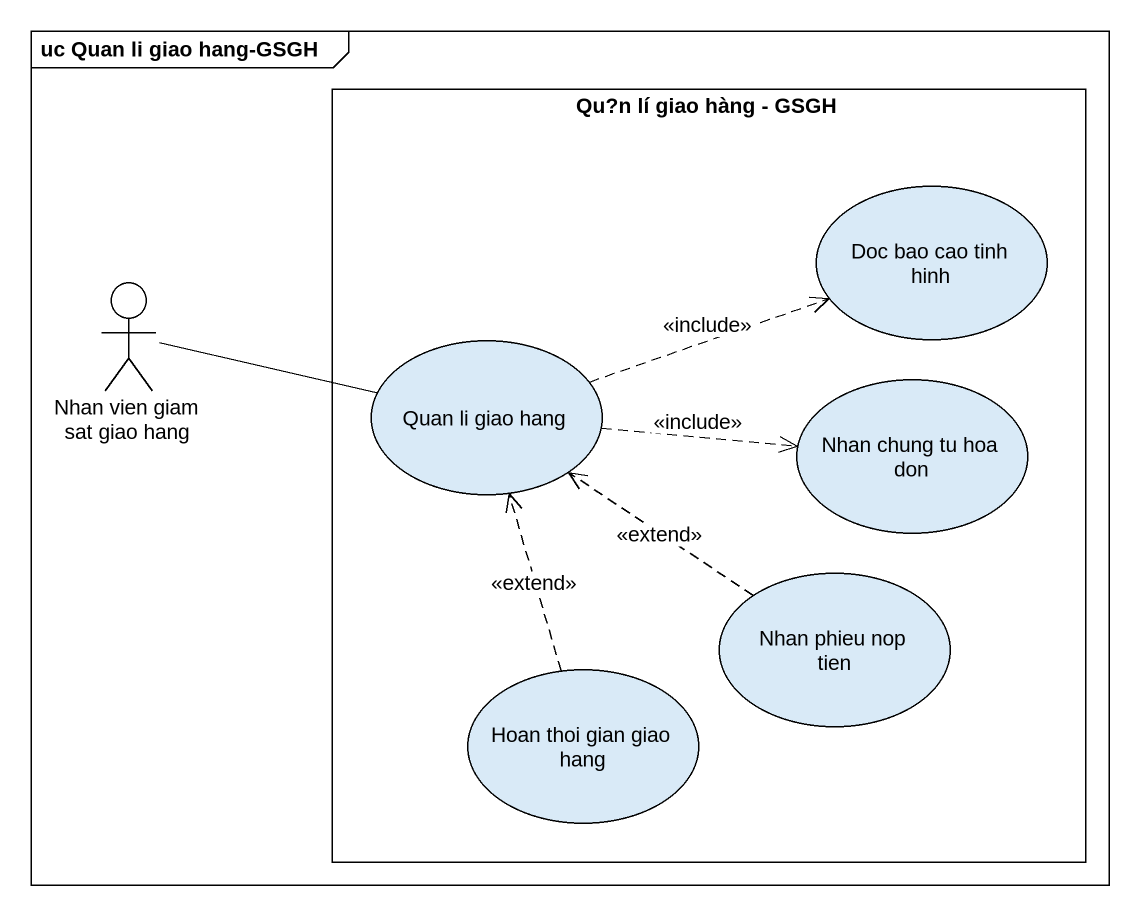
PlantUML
@startuml
mainframe uc Quan li giao hang-GSGH
rectangle "Qu?n lí giao hàng - GSGH" as Qu_n_lí_giao_hàng_GSGH {
  usecase "Doc bao cao tinh hinh" as Doc_bao_cao_tinh_hinh
  usecase "Quan li giao hang" as Quan_li_giao_hang
  usecase "Nhan chung tu hoa don" as Nhan_chung_tu_hoa_don
  usecase "Nhan phieu nop tien" as Nhan_phieu_nop_tien
  usecase "Hoan thoi gian giao hang" as Hoan_thoi_gian_giao_hang
}
actor "Nhan vien giam sat giao hang" as Nhan_vien_giam_sat_giao_hang
Nhan_vien_giam_sat_giao_hang -right- Quan_li_giao_hang
Quan_li_giao_hang .right.> Doc_bao_cao_tinh_hinh : <<include>>
Quan_li_giao_hang .right.> Nhan_chung_tu_hoa_don : <<include>>
Nhan_phieu_nop_tien .up.> Quan_li_giao_hang : <<extend>>
Hoan_thoi_gian_giao_hang .up.> Quan_li_giao_hang : <<extend>>
@enduml
